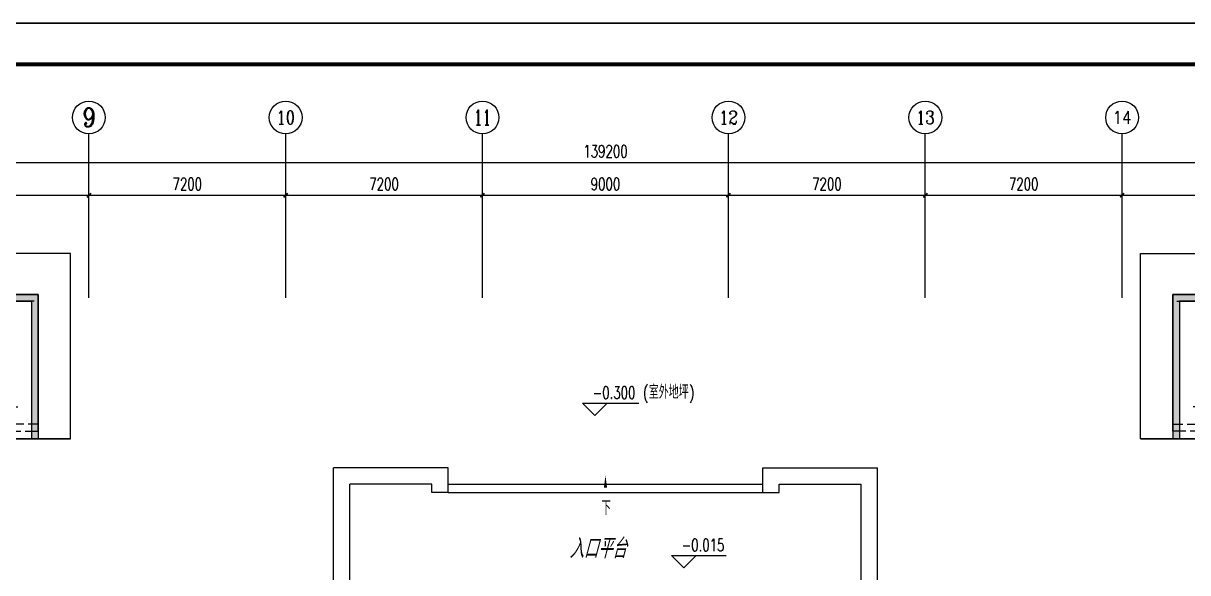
# Model space of a CAD drawing. Extents: x 1398449 to 2142961, y 256969 to 1032940.
# Drawn here: x 1567291 to 1609891, y 865117 to 885233 of the extents above; entities that cross this region are included whole.
import ezdxf
from ezdxf.enums import TextEntityAlignment as Align
from ezdxf.xclip import XClip

# ---------------------------------------------------------------- set-up
doc = ezdxf.new("R2010")
doc.units = 0
doc.header["$LTSCALE"] = 1500
doc.header["$PDSIZE"] = 50
doc.linetypes.add('__DASH', pattern=[0.35, 0.25, -0.1])
doc.linetypes.add('DASH', pattern=[0.35, 0.25, -0.1])
for name, color, linetype in [('1-建筑底图', 8, 'Continuous'), ('A-ANNO-IDEN-INDX', 3, 'Continuous'), ('A-ANNO-IDEN-LEVL', 3, 'Continuous'), ('A-ANNO-TXT', 7, 'Continuous'), ('AXIS_TEXT', 7, 'Continuous'), ('BTTK', 7, 'Continuous'), ('PUB_HATCH', 8, 'Continuous'), ('PUB_TITLE', 4, 'Continuous'), ('党校-主楼（一期）参照$0$PUB_TITLE', 7, 'Continuous'), ('公用-影线', 8, 'Continuous'), ('建筑-墙体', 2, 'Continuous'), ('建筑-柱子', 2, 'Continuous'), ('建筑-门窗', 4, 'Continuous'), ('覆土', 7, 'Continuous'), ('顶板排水', 43, 'Continuous')]:
    doc.layers.add(name, color=color, linetype=linetype)
doc.layers.add('yichutu', color=7, linetype='Continuous', true_color=0xffffff, plot=False)
doc.layers.add('建筑-门窗-编号', color=7, linetype='Continuous', lineweight=9)
doc.styles.add('_TCH_AXIS', font='COMPLEX', dxfattribs={"bigfont": 'GBCBIG'})
doc.styles.add('_TCH_DIM', font='SIMPLEX', dxfattribs={"bigfont": 'GBCBIG'})
doc.styles.add('_TCH_DIM_T3', font='SIMPLEX', dxfattribs={"width": 0.705882, "bigfont": 'GBCBIG'})
doc.styles.add('A_DIM', font='simplex.shx', dxfattribs={"width": 0.7, "bigfont": 'gbcbig.shx'})
doc.styles.add('COMPLEX', font='COMPLEX')
doc.styles.add('HZ(TK)', font='geniso.shx', dxfattribs={"width": 0.9, "bigfont": 'hztxt.shx'})
doc.styles.get("Standard").update_dxf_attribs({"font": 'gbeitc.shx', "bigfont": 'gbcbig.shx'})
doc.linetypes.add('JIEDI', pattern='A,1.25,-0.25,0.25,-0.25,0.625,["/",Standard,S=0.6,R=0,X=0,Y=-0.3],0.625,-0.25,0.25,-0.25', length=4)
doc.dimstyles.new('_TCH_ARCH&&150', dxfattribs={"dimtxt": 446.25, "dimasz": 150, "dimexe": 375, "dimexo": 450, "dimgap": 189.375, "dimtad": 1, "dimdec": 0, "dimzin": 0, "dimdsep": 46, "dimtxsty": '_TCH_DIM_T3', "dimblk": 'ARCHTICK', "dimcen": 0.09, "dimclrt": 7, "dimazin": 2, "dimtfac": 1, "dimtdec": 0, "dimtix": 1, "dimtmove": 2, "dimatfit": 3, "dimfxl": 1, "dimtolj": 1, "dimtzin": 0, "dimarcsym": 0})

# ---------------------------------------------------------------- blocks, each defined once
blk = doc.blocks.new('$DorLib2D$00000037')
at = {"linetype": 'DASH'}
blk.add_line((0.5, 0), (-0.5, 0), dxfattribs=at)
blk = doc.blocks.new('_FZH')
blk.add_lwpolyline([(-0.5, -0.5), (0.5, -0.5), (0.5, 0.5), (-0.5, 0.5)], close=True)
at = {"layer": 'PUB_HATCH'}
blk.add_solid([(-0.5, -0.5), (0.5, -0.5), (-0.5, 0.5), (0.5, 0.5)], dxfattribs=at)
blk = doc.blocks.new('A$C05603C06')
h = blk.add_hatch()
h.set_pattern_fill('ANSI31', color=256, scale=150, angle=180)
h.set_pattern_definition([(225, (12590194.07, -3251143.81), (168.3798023, -168.3798023), [])])
h.paths.add_polyline_path([(-23131, 9400), (-22831, 9400), (-22831, 13900), (-23131, 13900)])
h = blk.add_hatch()
h.set_pattern_fill('ANSI31', color=256, scale=150, angle=90)
h.set_pattern_definition([(135, (-3253043.82, -12607941.74), (-168.3798023, -168.3798023), [])])
h.paths.add_polyline_path([(12300, 1400), (12300, 1100), (7500, 1100), (7500, 1400)])
at = {"layer": '公用-影线'}
for points in [[(-24131, 13900), (12300, 13900), (12550, 14150), (-24131, 14150)], [(12550, 14150), (12300, 13900), (12300, -200), (12550, -200)], [(-23880, 9150), (3000, 9150), (3000, 9400), (-23880, 9400)], [(7250, 100), (7500, 100), (7500, 5150), (7250, 5150)]]:
    blk.add_hatch(color=256, dxfattribs=at).paths.add_polyline_path(points)
h = blk.add_hatch(color=256, dxfattribs=at)
edge = h.paths.add_edge_path()
edge.add_line((6507, 7300), (6645, 7086))
edge.add_line((6645, 7086), (6644, 7087))
edge.add_line((6644, 7087), (6859, 7215))
edge.add_arc((3000, 4900), 4500, 30.9638, 90)
edge.add_line((3000, 9400), (3000, 9150))
edge.add_arc((3000, 4900), 4250, 34.3819, 90, ccw=False)
h = blk.add_hatch(color=256, dxfattribs=at)
edge = h.paths.add_edge_path()
edge.add_line((6644, 7087), (6800, 6803))
edge.add_arc((3000, 4900), 4250, 0, 26.6047, ccw=False)
edge.add_line((7250, 4900), (7500, 4900))
edge.add_arc((3000, 4900), 4500, 0, 30.9638)
edge.add_line((6859, 7215), (6644, 7087))
at = {"layer": '顶板排水'}
h = blk.add_hatch(dxfattribs=at)
h.set_pattern_fill('DOTS', color=256, scale=50, angle=90)
h.set_pattern_definition([(90, (-141983.41, -1944221.05), (-79.375, 39.6875), [0, -79.375])])
h.paths.add_polyline_path([(-25631, 13900), (-25931, 13900), (-25931, 9400), (-25631, 9400)])
for p, q in [((-25631, 13900), (-25631, 9400)), ((-25631, 9400), (-25631, 13900)), ((-24131, 13900), (-24131, 9400)), ((-20531, 13900), (-20531, 9400)), ((3000, 9400), (3000, 13900)), ((-25931, 11800), (3000, 11800)), ((-24131, 9400), (-25631, 9400)), ((1910, 9400), (3000, 9400)), ((-1194, 9150), (-12320, 9150)), ((2230, 9150), (3000, 9150)), ((7500, 4900), (12400, 4900)), ((9900, 3700), (9900, 4900)), ((7500, 3700), (12300, 3700))]:
    blk.add_line(p, q)
for points in [[(12400, 9150), (12550, 9150), (12550, 14150), (-24131, 14150), (-24131, 9150), (3000, 9150)], [(12400, 13900), (-25931, 13900), (-25931, 9400), (-25631, 9400), (-25631, 13900)], [(-23131, 13900), (-23131, 9400), (-22831, 9400), (-22831, 13900)]]:
    blk.add_lwpolyline(points)
blk.add_lwpolyline([(12300, 1400), (12300, 1100), (7500, 1100), (7500, 1400)], close=True)
blk.add_arc((3000, 4900), 6900, 0, 90)
at = {"layer": 'A-ANNO-IDEN-INDX'}
for p, q in [((9112, 9400), (9112, 10032)), ((9112, 10032), (11798, 10032))]:
    blk.add_line(p, q, dxfattribs=at)
at = {"layer": 'A-ANNO-IDEN-INDX', "const_width": 60}
blk.add_lwpolyline([(9112, 9370, 1), (9112, 9430, 1)], format="xyb", close=True, dxfattribs=at)
at = {"layer": 'A-ANNO-IDEN-LEVL'}
for p, q in [((3000, 11800), (2550, 12250)), ((2550, 12250), (4771, 12250)), ((3000, 11800), (3450, 12250)), ((-25181, 10731), (-27262, 10731)), ((-25631, 10281), (-26081, 10731)), ((-25631, 10281), (-25181, 10731)), ((-24131, 10281), (-24581, 10731)), ((-24581, 10731), (-22631, 10731)), ((-24131, 10281), (-23681, 10731)), ((10375, 4900), (9925, 5350)), ((9925, 5350), (12146, 5350)), ((10375, 4900), (10825, 5350)), ((10383, 3700), (9933, 4150)), ((9933, 4150), (12154, 4150)), ((10383, 3700), (10833, 4150)), ((10348, 100), (9898, 550)), ((9898, 550), (12119, 550)), ((10348, 100), (10798, 550))]:
    blk.add_line(p, q, dxfattribs=at)
at = {"layer": '建筑-墙体'}
for p, q in [((-24131, 14150), (12550, 14150)), ((-24131, 14150), (-24131, 13900)), ((12550, 14150), (12550, -200)), ((-24131, 13900), (12300, 13900)), ((12300, 13900), (12300, -200)), ((-24131, 9400), (3000, 9400)), ((-24131, 9400), (-24131, 9150)), ((-24131, 9150), (3000, 9150)), ((7250, 5850), (7250, 100)), ((7500, 4900), (7500, 100)), ((12550, -200), (12300, -200))]:
    blk.add_line(p, q, dxfattribs=at)
for radius, start, end in [(4500, 30.9638, 90), (4250, 34.3819, 90), (4250, 0, 34.3819), (4500, 0, 30.9638)]:
    blk.add_arc((3000, 4900), radius, start, end, dxfattribs=at)
at = {"layer": '覆土'}
blk.add_line((9900, 4300), (9900, 100), dxfattribs=at)
at = {"layer": '覆土', "linetype": '__DASH'}
blk.add_lwpolyline([(2615, 9150), (12550, 9150), (12550, 9400), (2824, 9400)], close=True, dxfattribs=at)
at = {"layer": '建筑-柱子', "xscale": 600, "yscale": 600, "zscale": 600, "rotation": 90}
blk.add_blockref('_FZH', (7200, -200), dxfattribs=at)
at = {"layer": '建筑-门窗'}
ref = blk.add_blockref('$DorLib2D$00000037', (9725, -200), dxfattribs=dict(at, xscale=-5400, yscale=-5400, zscale=200))
ref.add_attrib('A', 'FJLM', (10038, -448), dxfattribs={"layer": '建筑-门窗-编号', "height": 280, "rotation": 180, "style": 'A_DIM', "width": 0.7})
at = {"layer": 'A-ANNO-TXT', "color": 7, "style": 'A_DIM', "width": 0.7}
for s, height, p in [('-3.949', 420, (3493, 12408)), ('-0.300', 420, (-27058, 10889)), ('-0.150', 420, (-23874, 10889)), ('虚线示意翻沿位置', 525, (8913, 10189)), ('-5.250', 420, (10858, 5508)), ('-5.430', 420, (10865, 4308)), ('-5.700', 420, (10830, 708))]:
    blk.add_text(s, height=height, dxfattribs=at).set_placement(p)
blk = doc.blocks.new('_AXISO')
blk.add_circle((0, 0), 0.5)
at = {"layer": 'AXIS_TEXT', "style": 'COMPLEX', "width": 1.041667}
blk.add_attdef('A', text='', height=0.56, dxfattribs=at).set_placement((-0.25, -0.28), (0.25, -0.28), align=Align.FIT)
blk = doc.blocks.new('_ArchTick')
at = {"color": 0, "linetype": 'ByBlock', "const_width": 0.4}
blk.add_lwpolyline([(-0.5, -0.5), (0.5, 0.5)], dxfattribs=at)
blk = doc.blocks.new('*D297')
at = {"layer": '1-建筑底图', "color": 0, "lineweight": -2, "transparency": 16777216}
for p, q in [((-100, 50981), (-100, 55856)), ((139100, 50981), (139100, 55856)), ((-100, 55481), (139100, 55481))]:
    blk.add_line(p, q, dxfattribs=at)
at = {"layer": 'Defpoints', "color": 0}
for p in [(139100, 55481), (-100, 50531), (139100, 50531)]:
    blk.add_point(p, dxfattribs=at)
at = {"layer": '1-建筑底图', "color": 0, "lineweight": -2, "transparency": 16777216, "xscale": 150, "yscale": 150, "zscale": 150, "rotation": 180}
blk.add_blockref('_ArchTick', (-100, 55481), dxfattribs=at)
at = {"layer": '1-建筑底图', "color": 0, "lineweight": -2, "transparency": 16777216, "xscale": 150, "yscale": 150, "zscale": 150}
blk.add_blockref('_ArchTick', (139100, 55481), dxfattribs=at)
at = {"layer": '1-建筑底图', "color": 7, "transparency": 16777216, "insert": (69500, 55893), "char_height": 446.2, "attachment_point": 5, "style": '_TCH_DIM_T3'}
blk.add_mtext('\\A1;139200', dxfattribs=at)
blk = doc.blocks.new('*D306')
at = {"layer": '1-建筑底图', "color": 0, "lineweight": -2, "transparency": 16777216}
for p, q in [((43400, 50981), (43400, 54656)), ((50600, 50981), (50600, 54656)), ((43400, 54281), (50600, 54281))]:
    blk.add_line(p, q, dxfattribs=at)
at = {"layer": 'Defpoints', "color": 0}
for p in [(50600, 54281), (43400, 50531), (50600, 50531)]:
    blk.add_point(p, dxfattribs=at)
at = {"layer": '1-建筑底图', "color": 0, "lineweight": -2, "transparency": 16777216, "xscale": 150, "yscale": 150, "zscale": 150, "rotation": 180}
blk.add_blockref('_ArchTick', (43400, 54281), dxfattribs=at)
at = {"layer": '1-建筑底图', "color": 0, "lineweight": -2, "transparency": 16777216, "xscale": 150, "yscale": 150, "zscale": 150}
blk.add_blockref('_ArchTick', (50600, 54281), dxfattribs=at)
at = {"layer": '1-建筑底图', "color": 7, "transparency": 16777216, "insert": (47000, 54693), "char_height": 446.2, "attachment_point": 5, "style": '_TCH_DIM_T3'}
blk.add_mtext('\\A1;7200', dxfattribs=at)
blk = doc.blocks.new('*D307')
at = {"layer": '1-建筑底图', "color": 0, "lineweight": -2, "transparency": 16777216}
for p, q in [((50600, 50981), (50600, 54656)), ((57800, 50981), (57800, 54656)), ((50600, 54281), (57800, 54281))]:
    blk.add_line(p, q, dxfattribs=at)
at = {"layer": 'Defpoints', "color": 0}
for p in [(57800, 54281), (50600, 50531), (57800, 50531)]:
    blk.add_point(p, dxfattribs=at)
at = {"layer": '1-建筑底图', "color": 0, "lineweight": -2, "transparency": 16777216, "xscale": 150, "yscale": 150, "zscale": 150, "rotation": 180}
blk.add_blockref('_ArchTick', (50600, 54281), dxfattribs=at)
at = {"layer": '1-建筑底图', "color": 0, "lineweight": -2, "transparency": 16777216, "xscale": 150, "yscale": 150, "zscale": 150}
blk.add_blockref('_ArchTick', (57800, 54281), dxfattribs=at)
at = {"layer": '1-建筑底图', "color": 7, "transparency": 16777216, "insert": (54200, 54693), "char_height": 446.2, "attachment_point": 5, "style": '_TCH_DIM_T3'}
blk.add_mtext('\\A1;7200', dxfattribs=at)
blk = doc.blocks.new('*D308')
at = {"layer": '1-建筑底图', "color": 0, "lineweight": -2, "transparency": 16777216}
for p, q in [((57800, 50981), (57800, 54656)), ((65000, 50981), (65000, 54656)), ((57800, 54281), (65000, 54281))]:
    blk.add_line(p, q, dxfattribs=at)
at = {"layer": 'Defpoints', "color": 0}
for p in [(65000, 54281), (57800, 50531), (65000, 50531)]:
    blk.add_point(p, dxfattribs=at)
at = {"layer": '1-建筑底图', "color": 0, "lineweight": -2, "transparency": 16777216, "xscale": 150, "yscale": 150, "zscale": 150, "rotation": 180}
blk.add_blockref('_ArchTick', (57800, 54281), dxfattribs=at)
at = {"layer": '1-建筑底图', "color": 0, "lineweight": -2, "transparency": 16777216, "xscale": 150, "yscale": 150, "zscale": 150}
blk.add_blockref('_ArchTick', (65000, 54281), dxfattribs=at)
at = {"layer": '1-建筑底图', "color": 7, "transparency": 16777216, "insert": (61400, 54693), "char_height": 446.2, "attachment_point": 5, "style": '_TCH_DIM_T3'}
blk.add_mtext('\\A1;7200', dxfattribs=at)
blk = doc.blocks.new('*D309')
at = {"layer": '1-建筑底图', "color": 0, "lineweight": -2, "transparency": 16777216}
for p, q in [((65000, 50981), (65000, 54656)), ((74000, 50981), (74000, 54656)), ((65000, 54281), (74000, 54281))]:
    blk.add_line(p, q, dxfattribs=at)
at = {"layer": 'Defpoints', "color": 0}
for p in [(74000, 54281), (65000, 50531), (74000, 50531)]:
    blk.add_point(p, dxfattribs=at)
at = {"layer": '1-建筑底图', "color": 0, "lineweight": -2, "transparency": 16777216, "xscale": 150, "yscale": 150, "zscale": 150, "rotation": 180}
blk.add_blockref('_ArchTick', (65000, 54281), dxfattribs=at)
at = {"layer": '1-建筑底图', "color": 0, "lineweight": -2, "transparency": 16777216, "xscale": 150, "yscale": 150, "zscale": 150}
blk.add_blockref('_ArchTick', (74000, 54281), dxfattribs=at)
at = {"layer": '1-建筑底图', "color": 7, "transparency": 16777216, "insert": (69500, 54693), "char_height": 446.2, "attachment_point": 5, "style": '_TCH_DIM_T3'}
blk.add_mtext('\\A1;9000', dxfattribs=at)
blk = doc.blocks.new('*D310')
at = {"layer": '1-建筑底图', "color": 0, "lineweight": -2, "transparency": 16777216}
for p, q in [((74000, 50981), (74000, 54656)), ((81200, 50981), (81200, 54656)), ((74000, 54281), (81200, 54281))]:
    blk.add_line(p, q, dxfattribs=at)
at = {"layer": 'Defpoints', "color": 0}
for p in [(81200, 54281), (74000, 50531), (81200, 50531)]:
    blk.add_point(p, dxfattribs=at)
at = {"layer": '1-建筑底图', "color": 0, "lineweight": -2, "transparency": 16777216, "xscale": 150, "yscale": 150, "zscale": 150, "rotation": 180}
blk.add_blockref('_ArchTick', (74000, 54281), dxfattribs=at)
at = {"layer": '1-建筑底图', "color": 0, "lineweight": -2, "transparency": 16777216, "xscale": 150, "yscale": 150, "zscale": 150}
blk.add_blockref('_ArchTick', (81200, 54281), dxfattribs=at)
at = {"layer": '1-建筑底图', "color": 7, "transparency": 16777216, "insert": (77600, 54693), "char_height": 446.2, "attachment_point": 5, "style": '_TCH_DIM_T3'}
blk.add_mtext('\\A1;7200', dxfattribs=at)
blk = doc.blocks.new('*D311')
at = {"layer": '1-建筑底图', "color": 0, "lineweight": -2, "transparency": 16777216}
for p, q in [((81200, 50981), (81200, 54656)), ((88400, 50981), (88400, 54656)), ((81200, 54281), (88400, 54281))]:
    blk.add_line(p, q, dxfattribs=at)
at = {"layer": 'Defpoints', "color": 0}
for p in [(88400, 54281), (81200, 50531), (88400, 50531)]:
    blk.add_point(p, dxfattribs=at)
at = {"layer": '1-建筑底图', "color": 0, "lineweight": -2, "transparency": 16777216, "xscale": 150, "yscale": 150, "zscale": 150, "rotation": 180}
blk.add_blockref('_ArchTick', (81200, 54281), dxfattribs=at)
at = {"layer": '1-建筑底图', "color": 0, "lineweight": -2, "transparency": 16777216, "xscale": 150, "yscale": 150, "zscale": 150}
blk.add_blockref('_ArchTick', (88400, 54281), dxfattribs=at)
at = {"layer": '1-建筑底图', "color": 7, "transparency": 16777216, "insert": (84800, 54693), "char_height": 446.2, "attachment_point": 5, "style": '_TCH_DIM_T3'}
blk.add_mtext('\\A1;7200', dxfattribs=at)
blk = doc.blocks.new('*D312')
at = {"layer": '1-建筑底图', "color": 0, "lineweight": -2, "transparency": 16777216}
for p, q in [((88400, 50981), (88400, 54656)), ((95600, 50981), (95600, 54656)), ((88400, 54281), (95600, 54281))]:
    blk.add_line(p, q, dxfattribs=at)
at = {"layer": 'Defpoints', "color": 0}
for p in [(95600, 54281), (88400, 50531), (95600, 50531)]:
    blk.add_point(p, dxfattribs=at)
at = {"layer": '1-建筑底图', "color": 0, "lineweight": -2, "transparency": 16777216, "xscale": 150, "yscale": 150, "zscale": 150, "rotation": 180}
blk.add_blockref('_ArchTick', (88400, 54281), dxfattribs=at)
at = {"layer": '1-建筑底图', "color": 0, "lineweight": -2, "transparency": 16777216, "xscale": 150, "yscale": 150, "zscale": 150}
blk.add_blockref('_ArchTick', (95600, 54281), dxfattribs=at)
at = {"layer": '1-建筑底图', "color": 7, "transparency": 16777216, "insert": (92000, 54693), "char_height": 446.2, "attachment_point": 5, "style": '_TCH_DIM_T3'}
blk.add_mtext('\\A1;7200', dxfattribs=at)
blk = doc.blocks.new('vhtemplate_2020年新竖式图框_A1_1_2', base_point=(-420.5, 0))
at = {"layer": 'PUB_TITLE', "color": 7}
blk.add_lwpolyline([(-420.5, 594), (841, 594), (841, 0), (-420.5, 0)], close=True, dxfattribs=at)
at = {"layer": 'PUB_TITLE', "const_width": 1}
blk.add_lwpolyline([(-395.5, 10), (831, 10), (831, 584), (-395.5, 584)], close=True, dxfattribs=at)
at = {"layer": 'BTTK', "color": 4, "style": 'HZ(TK)', "width": 0.9}
for tag, p in [('合作单位', (796, 511.5)), ('建设单位', (796, 209.5)), ('工程名称', (796, 176.5)), ('子项名称', (806, 160)), ('图纸名称', (796, 141))]:
    blk.add_attdef(tag, text='', height=3.5, dxfattribs=at).set_placement(p, align=Align.MIDDLE_CENTER)
for tag, p in [('注册证书号', (808.5, 309.01)), ('注册印章号', (808.5, 301.01)), ('设计号', (806, 193)), ('图别', (789.75, 34)), ('图号', (822.25, 34)), ('版本号', (789.75, 26)), ('日期', (822.25, 26))]:
    blk.add_attdef(tag, text='', height=3.5, dxfattribs=at).set_placement(p, align=Align.MIDDLE)
blk = doc.blocks.new('yct-1261-594-189225-89100-150-1004.0')
at = {"layer": 'yichutu', "color": 7, "true_color": 0xffffff}
blk.add_lwpolyline([(0, 0), (0, 89100), (189225, 89100), (189225, 0)], close=True, dxfattribs=at)
blk = doc.blocks.new('1-一层建筑底图')
at = {"layer": '1-建筑底图'}
for p, q in [((50600, 50530.7), (50600, 56530.7)), ((57800, 50530.7), (57800, 56530.7)), ((65000, 50530.7), (65000, 56530.7)), ((74000, 50530.7), (74000, 56530.7)), ((81200, 50530.7), (81200, 56530.7)), ((88400, 50530.7), (88400, 56530.7)), ((69114.3, 46223.8), (68664.3, 46673.8)), ((68664.3, 46673.8), (70724.3, 46673.8)), ((69114.3, 46223.8), (69564.3, 46673.8)), ((63750, 44300), (59550, 44300)), ((59550, 36600), (59550, 44300)), ((63750, 43400), (63750, 44300)), ((75250, 43400), (75250, 44300)), ((75250, 44300), (79450, 44300)), ((79450, 36600), (79450, 44300)), ((63150, 43700), (60150, 43700)), ((60150, 36600), (60150, 43700)), ((63150, 43400), (63150, 43700)), ((75850, 43400), (75850, 43700)), ((75850, 43700), (78850, 43700)), ((78850, 36600), (78850, 43700)), ((63750, 43400), (63150, 43400)), ((75250, 43400), (75850, 43400)), ((72368.3, 40644.8), (71918.3, 41094.8)), ((71918.3, 41094.8), (73918.8, 41094.8)), ((72368.3, 40644.8), (72818.3, 41094.8))]:
    blk.add_line(p, q, dxfattribs=at)
for points in [[(49925.2, 45369.9), (45125.5, 45369.9), (45010.8, 45054.9), (44899.7, 45684.9), (44788, 45369.9), (39988.3, 45369.9)], [(89074.9, 45369.9), (93874.6, 45369.9), (93989.2, 45684.9), (94100.3, 45054.9), (94212.1, 45369.9), (99011.8, 45369.9)], [(63750, 43700), (75250, 43700)], [(63750, 43400), (75250, 43400)]]:
    blk.add_lwpolyline(points, dxfattribs=at)
blk.add_lwpolyline([(69500, 43258.3, 0, 0, 0), (69500, 44022.8, 0, 120, 0), (69500, 43572.8, 0, 0, 0)], format="xyseb", dxfattribs=at)
ref = blk.add_blockref('_AXISO', (50600, 57130.7), dxfattribs=dict(at, xscale=1200, yscale=1200, zscale=1200))
ref.add_attrib('A', '9', dxfattribs={"layer": 'AXIS_TEXT', "height": 698.9, "style": '_TCH_AXIS'}).set_placement((50367.1, 56781.2), (50833, 56781.2), align=Align.FIT)
ref = blk.add_blockref('_AXISO', (57800, 57130.7), dxfattribs=dict(at, xscale=1200, yscale=1200, zscale=1200))
ref.add_attrib('A', '10', dxfattribs={"layer": 'AXIS_TEXT', "height": 492.67, "style": '_TCH_AXIS'}).set_placement((57459.9, 56884.3), (58140.2, 56884.3), align=Align.FIT)
ref = blk.add_blockref('_AXISO', (65000, 57130.7), dxfattribs=dict(at, xscale=1200, yscale=1200, zscale=1200))
ref.add_attrib('A', '11', dxfattribs={"layer": 'AXIS_TEXT', "height": 553.14, "style": '_TCH_AXIS'}).set_placement((64683.9, 56854.1), (65316.1, 56854.1), align=Align.FIT)
ref = blk.add_blockref('_AXISO', (74000, 57130.7), dxfattribs=dict(at, xscale=1200, yscale=1200, zscale=1200))
ref.add_attrib('A', '12', dxfattribs={"layer": 'AXIS_TEXT', "height": 492.67, "style": '_TCH_AXIS'}).set_placement((73659.9, 56884.3), (74340.2, 56884.3), align=Align.FIT)
ref = blk.add_blockref('_AXISO', (81200, 57130.7), dxfattribs=dict(at, xscale=1200, yscale=1200, zscale=1200))
ref.add_attrib('A', '13', dxfattribs={"layer": 'AXIS_TEXT', "height": 492.67, "style": '_TCH_AXIS'}).set_placement((80859.9, 56884.3), (81540.2, 56884.3), align=Align.FIT)
ref = blk.add_blockref('_AXISO', (88400, 57130.7), dxfattribs=dict(at, xscale=1200, yscale=1200, zscale=1200))
ref.add_attrib('A', '14', dxfattribs={"layer": 'AXIS_TEXT', "height": 471.11, "style": '_TCH_AXIS'}).set_placement((88052.3, 56895.1), (88747.8, 56895.1), align=Align.FIT)
ref = blk.add_blockref('A$C05603C06', (36200, 36500), dxfattribs=at)
XClip(ref).set_block_clipping_path([(-30766.6951008267, 8869.8559493814), (13725.1356963144, 15655.7832189617)])
ref = blk.add_blockref('A$C05603C06', (102800, 36500), dxfattribs=dict(at, xscale=-1))
XClip(ref).set_block_clipping_path([(-30766.6951008267, 8869.8559493814), (13725.1356963144, 15655.7832189617)])
for s, height, style, width, p in [('(', 446.2, '_TCH_DIM', 0.705882, (70874.3, 46831.3)), (')', 446.2, '_TCH_DIM', 0.705882, (72558.8, 46831.3)), ('-0.300', 446.25, '_TCH_DIM', 0.705882, (69029.3, 46831.3)), ('下', 525, 'A_DIM', 0.7, (69351, 42575.8)), ('-0.015', 446.25, '_TCH_DIM', 0.705882, (72283.8, 41252.3))]:
    blk.add_text(s, height=height, dxfattribs=dict(at, style=style, width=width)).set_placement(p)
at = {"layer": '1-建筑底图', "style": '_TCH_DIM'}
blk.add_text('室外地坪', height=506.38, dxfattribs=at).set_placement((71084.3, 46831.3))
at = {"layer": '1-建筑底图'}
blk.add_text('入口平台', height=723.4, dxfattribs=at).set_placement((68176.6, 40994.5))
for p1, p2, distance, picture, middle in [((-100, 50530.7), (139100, 50530.7), 4950, '*D297', (69500, 55893.2)), ((43400, 50530.7), (50600, 50530.7), 3750, '*D306', (47000, 54693.2)), ((50600, 50530.7), (57800, 50530.7), 3750, '*D307', (54200, 54693.2)), ((57800, 50530.7), (65000, 50530.7), 3750, '*D308', (61400, 54693.2)), ((65000, 50530.7), (74000, 50530.7), 3750, '*D309', (69500, 54693.2)), ((74000, 50530.7), (81200, 50530.7), 3750, '*D310', (77600, 54693.2)), ((81200, 50530.7), (88400, 50530.7), 3750, '*D311', (84800, 54693.2)), ((88400, 50530.7), (95600, 50530.7), 3750, '*D312', (92000, 54693.2))]:
    dim = blk.add_aligned_dim(p1=p1, p2=p2, distance=distance, dimstyle='_TCH_ARCH&&150', dxfattribs=at)
    dim.commit()
    dim.dimension.update_dxf_attribs({"geometry": picture, "text_midpoint": middle})

msp = doc.modelspace()

# ---------------------------------------------------------------- linework, layer by layer
at = {"layer": '党校-主楼（一期）参照$0$PUB_TITLE'}
msp.add_lwpolyline([(1498789.3, 796132.9), (1687939.3, 796132.9), (1687939.3, 885232.9), (1498789.3, 885232.9)], close=True, dxfattribs=at)
at = {"layer": '党校-主楼（一期）参照$0$PUB_TITLE', "const_width": 150}
msp.add_lwpolyline([(1502539.3, 797632.9), (1686439.3, 797632.9), (1686439.3, 883732.9), (1502539.3, 883732.9)], close=True, dxfattribs=at)

# ---------------------------------------------------------------- block references
at = {"xscale": 150, "yscale": 150, "zscale": 150}
msp.add_blockref('vhtemplate_2020年新竖式图框_A1_1_2', (1498714.3, 796132.9), dxfattribs=at)
at = {"layer": '1-建筑底图', "linetype": 'JIEDI'}
msp.add_blockref('1-一层建筑底图', (1519090.9, 824654.4), dxfattribs=at)
at = {"layer": 'yichutu'}
msp.add_blockref('yct-1261-594-189225-89100-150-1004.0', (1498714.3, 796132.9), dxfattribs=at)

doc.saveas('drawing.dxf')
